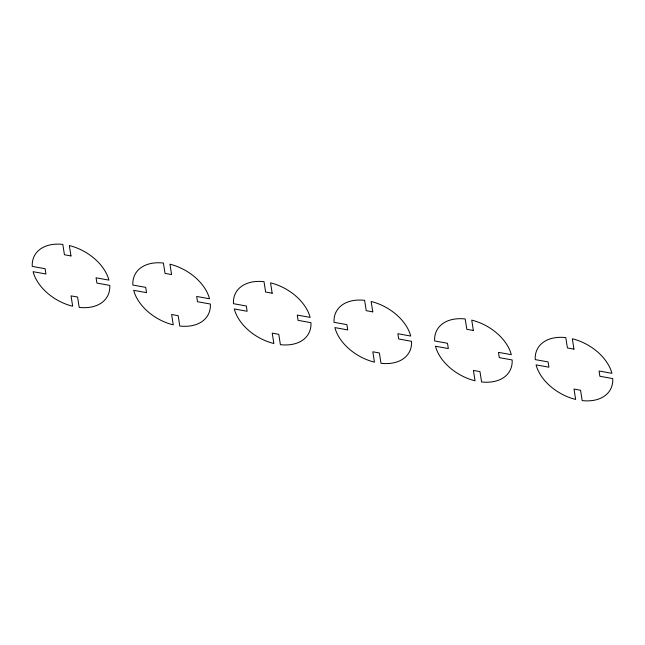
<?xml version="1.0" encoding="UTF-8"?>
<svg xmlns="http://www.w3.org/2000/svg" width="645" height="645" viewBox="0 0 645 645"><rect width="100%" height="100%" fill="white"/><g stroke="black" fill="none" stroke-linecap="round" stroke-linejoin="round"><path stroke-width="0.97" d="M70.982 255.936L64.444 254.759L62.815 244.399A41.756 27.775 29.7 0 0 32.25 266.401L45.118 268.723L45.94 273.996L33.089 271.682A41.756 27.775 29.7 0 0 72.667 306.23L71.039 295.87L77.577 297.047L79.206 307.407A41.756 27.775 29.7 0 0 109.771 285.396L96.903 283.082L96.073 277.81L108.924 280.123A41.756 27.775 29.7 0 0 69.354 245.568L70.982 255.936M171.578 274.577L165.039 273.399L163.411 263.039A41.756 27.775 29.7 0 0 132.846 285.042L145.714 287.364L146.536 292.637L133.684 290.323A41.756 27.775 29.7 0 0 173.263 324.87L171.635 314.502L178.173 315.687L179.802 326.039A41.756 27.775 29.7 0 0 210.367 304.037L197.499 301.723L196.669 296.45L209.528 298.764A41.756 27.775 29.7 0 0 169.949 264.208L171.578 274.577M272.174 293.217L265.635 292.04L264.007 281.68A41.756 27.775 29.7 0 0 233.442 303.682L246.309 306.004L247.132 311.277L234.28 308.955A41.756 27.775 29.7 0 0 273.859 343.511L272.23 333.142L278.769 334.328L280.398 344.68A41.756 27.775 29.7 0 0 310.963 322.677L298.095 320.355L297.264 315.083L310.124 317.405A41.756 27.775 29.7 0 0 270.545 282.849L272.174 293.217M372.77 311.858L366.231 310.672L364.602 300.32A41.756 27.775 29.7 0 0 334.037 322.323L346.905 324.645L347.736 329.918L334.876 327.596A41.756 27.775 29.7 0 0 374.455 362.151L372.826 351.783L379.365 352.96L380.993 363.32A41.756 27.775 29.7 0 0 411.558 341.318L398.691 338.996L397.868 333.723L410.72 336.045A41.756 27.775 29.7 0 0 371.141 301.489L372.77 311.858M473.365 330.498L466.827 329.313L465.198 318.961A41.756 27.775 29.7 0 0 434.633 340.963L447.501 343.277L448.331 348.55L435.472 346.236A41.756 27.775 29.7 0 0 475.051 380.792L473.422 370.423L479.961 371.601L481.589 381.961A41.756 27.775 29.7 0 0 512.154 359.958L499.286 357.636L498.464 352.364L511.316 354.677A41.756 27.775 29.7 0 0 471.737 320.13L473.365 330.498M573.961 349.13L567.423 347.953L565.794 337.593A41.756 27.775 29.7 0 0 535.229 359.604L548.097 361.918L548.927 367.19L536.076 364.877A41.756 27.775 29.7 0 0 575.646 399.432L574.018 389.064L580.556 390.241L582.185 400.601A41.756 27.775 29.7 0 0 612.75 378.599L599.882 376.277L599.06 371.004L611.912 373.318A41.756 27.775 29.7 0 0 572.333 338.77L573.961 349.13"/></g></svg>
